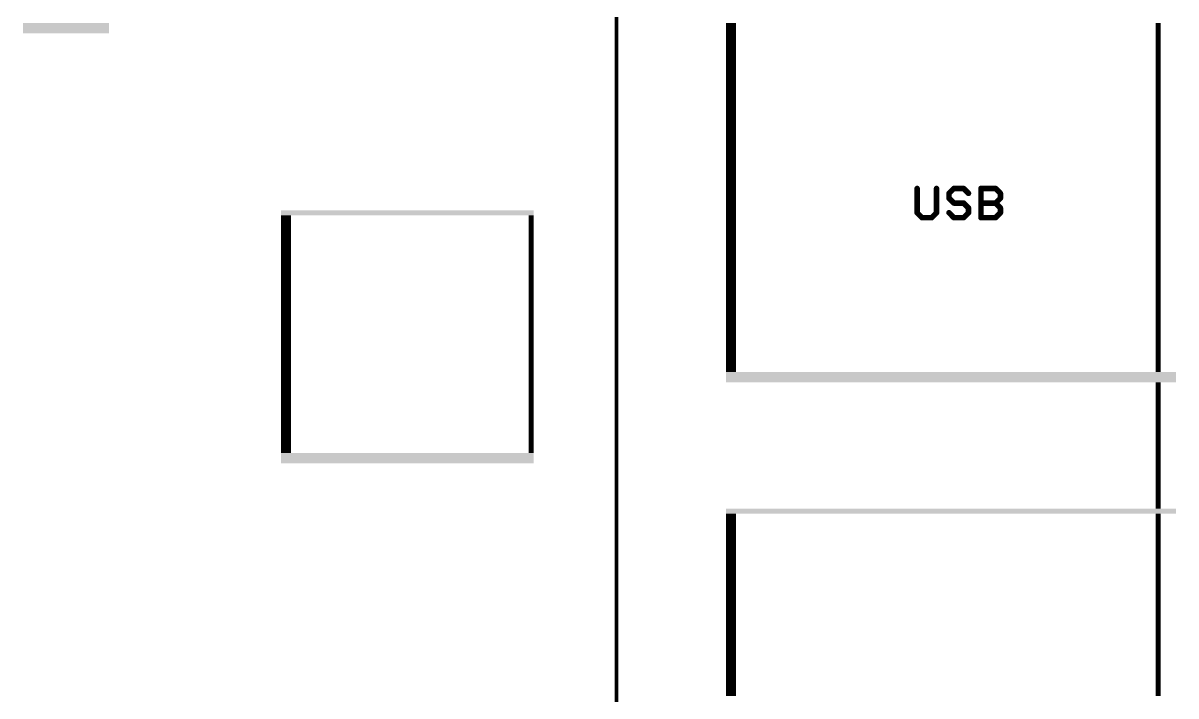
# Model space of a CAD drawing. Extents: x -29 to 79, y -27 to 74.
# Drawn here: x 36.93 to 79.15, y 24.05 to 48.68 of the extents above; entities that cross this region are included whole.
import ezdxf

# ---------------------------------------------------------------- set-up
doc = ezdxf.new("R2010")
doc.units = 0
doc.layers.add('49', color=183, linetype='CONTINUOUS')

# ---------------------------------------------------------------- blocks, each defined once
blk = doc.blocks.new('RECT')
blk.add_solid([(-0.5, -0.5), (0.5, -0.5), (-0.5, 0.5), (0.5, 0.5)])

msp = doc.modelspace()

# ---------------------------------------------------------------- linework, layer by layer
at = {"layer": '49'}
for points, const_width in [([(58.662, 17.0752), (58.662, 68.2452)], 0.127), ([(69.6722, 42.6221), (69.6722, 41.7324)], 0.2032), ([(70.384, 41.7324), (70.384, 42.6221)], 0.2032), ([(71.0195, 42.6221), (70.8416, 42.4442)], 0.2032), ([(71.3755, 42.6221), (71.0195, 42.6221)], 0.2032), ([(71.5534, 42.4442), (71.3755, 42.6221)], 0.2032), ([(72.011, 41.5544), (72.011, 42.6221)], 0.2032), ([(72.011, 42.6221), (72.5448, 42.6221)], 0.2032), ([(72.5448, 42.6221), (72.7228, 42.4442)], 0.2032), ([(70.8416, 42.4442), (70.8416, 42.2662)], 0.2032), ([(70.8416, 42.2662), (71.0195, 42.0883)], 0.2032), ([(72.7228, 42.2662), (72.5448, 42.0883)], 0.2032), ([(72.7228, 42.4442), (72.7228, 42.2662)], 0.2032), ([(69.6722, 41.7324), (69.8501, 41.5544)], 0.2032), ([(70.2061, 41.5544), (70.384, 41.7324)], 0.2032), ([(71.0195, 41.5544), (70.8416, 41.7324)], 0.2032), ([(71.0195, 42.0883), (71.3755, 42.0883)], 0.2032), ([(71.3755, 42.0883), (71.5534, 41.9103)], 0.2032), ([(71.5534, 41.7324), (71.3755, 41.5544)], 0.2032), ([(71.5534, 41.9103), (71.5534, 41.7324)], 0.2032), ([(72.011, 42.0883), (72.5448, 42.0883)], 0.2032), ([(72.5448, 42.0883), (72.7228, 41.9103)], 0.2032), ([(72.7228, 41.7324), (72.5448, 41.5544)], 0.2032), ([(72.7228, 41.9103), (72.7228, 41.7324)], 0.2032), ([(69.8501, 41.5544), (70.2061, 41.5544)], 0.2032), ([(71.3755, 41.5544), (71.0195, 41.5544)], 0.2032), ([(72.5448, 41.5544), (72.011, 41.5544)], 0.2032)]:
    msp.add_lwpolyline(points, dxfattribs=dict(at, const_width=const_width))
at = {"layer": '49', "const_width": 0.1016}
for points in [[(69.723, 42.6221, 1), (69.6214, 42.6221)], [(70.4348, 42.6221, 1), (70.3332, 42.6221)], [(71.0195, 42.6729, 1), (71.0195, 42.5713)], [(71.0555, 42.5862, 1), (70.9836, 42.658)], [(71.4114, 42.658, 1), (71.3395, 42.5862)], [(71.3755, 42.5713, 1), (71.3755, 42.6729)], [(72.0618, 42.6221, 1), (71.9602, 42.6221)], [(72.011, 42.6729, 1), (72.011, 42.5713)], [(72.5808, 42.658, 1), (72.5089, 42.5862)], [(72.5448, 42.5713, 1), (72.5448, 42.6729)], [(70.8924, 42.4442, 1), (70.7908, 42.4442)], [(70.8057, 42.4801, 1), (70.8775, 42.4082)], [(70.8775, 42.3021, 1), (70.8057, 42.2303)], [(70.7908, 42.2662, 1), (70.8924, 42.2662)], [(71.5175, 42.4082, 1), (71.5893, 42.4801)], [(72.7736, 42.4442, 1), (72.672, 42.4442)], [(72.672, 42.2662, 1), (72.7736, 42.2662)], [(72.6869, 42.4082, 1), (72.7587, 42.4801)], [(72.7587, 42.2303, 1), (72.6869, 42.3021)], [(69.7081, 41.7683, 1), (69.6363, 41.6964)], [(70.4199, 41.6964, 1), (70.3481, 41.7683)], [(70.8775, 41.7683, 1), (70.8057, 41.6964)], [(71.0195, 42.1391, 1), (71.0195, 42.0375)], [(70.9836, 42.0523, 1), (71.0555, 42.1242)], [(71.4114, 42.1242, 1), (71.3395, 42.0523)], [(71.3755, 42.0375, 1), (71.3755, 42.1391)], [(71.6042, 41.9103, 1), (71.5026, 41.9103)], [(71.5175, 41.8744, 1), (71.5893, 41.9462)], [(71.5893, 41.6964, 1), (71.5175, 41.7683)], [(72.011, 42.1391, 1), (72.011, 42.0375)], [(72.5808, 42.1242, 1), (72.5089, 42.0523)], [(72.5089, 42.1242, 1), (72.5808, 42.0523)], [(72.5448, 42.0375, 1), (72.5448, 42.1391)], [(72.7736, 41.9103, 1), (72.672, 41.9103)], [(72.6869, 41.8744, 1), (72.7587, 41.9462)], [(72.7587, 41.6964, 1), (72.6869, 41.7683)], [(69.6214, 41.7324, 1), (69.723, 41.7324)], [(69.8501, 41.6052, 1), (69.8501, 41.5036)], [(69.8142, 41.5185, 1), (69.8861, 41.5903)], [(70.1701, 41.5903, 1), (70.242, 41.5185)], [(70.2061, 41.5036, 1), (70.2061, 41.6052)], [(70.3332, 41.7324, 1), (70.4348, 41.7324)], [(71.0195, 41.6052, 1), (71.0195, 41.5036)], [(70.9836, 41.5185, 1), (71.0555, 41.5903)], [(71.3395, 41.5903, 1), (71.4114, 41.5185)], [(71.3755, 41.5036, 1), (71.3755, 41.6052)], [(71.5026, 41.7324, 1), (71.6042, 41.7324)], [(72.011, 41.6052, 1), (72.011, 41.5036)], [(71.9602, 41.5544, 1), (72.0618, 41.5544)], [(72.5089, 41.5903, 1), (72.5808, 41.5185)], [(72.5448, 41.5036, 1), (72.5448, 41.6052)], [(72.672, 41.7324, 1), (72.7736, 41.7324)]]:
    msp.add_lwpolyline(points, format="xyb", dxfattribs=at)

# ---------------------------------------------------------------- block references
at = {"layer": '49'}
for p, xscale, yscale in [((38.5064, 48.5837), 3.1471, 0.1852), ((62.8548, 48.5837), 0.3683, 0.1852), ((78.5012, 48.5837), 0.1854, 0.1852), ((38.5064, 48.3986), 3.1471, 0.1852), ((62.8548, 48.3986), 0.3683, 0.1852), ((62.8548, 48.2133), 0.3683, 0.1854), ((78.5012, 48.3986), 0.1854, 0.1852), ((78.5012, 48.2133), 0.1854, 0.1854), ((62.8548, 48.028), 0.3683, 0.1852), ((62.8548, 47.8428), 0.3683, 0.1852), ((62.8548, 47.6578), 0.3683, 0.1849), ((78.5012, 48.028), 0.1854, 0.1852), ((78.5012, 47.8428), 0.1854, 0.1852), ((78.5012, 47.6578), 0.1854, 0.1849), ((62.8548, 47.4727), 0.3683, 0.1852), ((62.8548, 47.2876), 0.3683, 0.1852), ((78.5012, 47.4727), 0.1854, 0.1852), ((78.5012, 47.2876), 0.1854, 0.1852), ((62.8548, 47.1024), 0.3683, 0.1852), ((62.8548, 46.9172), 0.3683, 0.1852), ((78.5012, 47.1024), 0.1854, 0.1852), ((78.5012, 46.9172), 0.1854, 0.1852), ((62.8548, 46.7321), 0.3683, 0.1852), ((62.8548, 46.5469), 0.3683, 0.1852), ((62.8548, 46.3617), 0.3683, 0.1852), ((78.5012, 46.7321), 0.1854, 0.1852), ((78.5012, 46.5469), 0.1854, 0.1852), ((78.5012, 46.3617), 0.1854, 0.1852), ((62.8548, 46.1766), 0.3683, 0.1852), ((62.8548, 45.9913), 0.3683, 0.1854), ((78.5012, 46.1766), 0.1854, 0.1852), ((78.5012, 45.9913), 0.1854, 0.1854), ((62.8548, 45.806), 0.3683, 0.1852), ((62.8548, 45.6209), 0.3683, 0.1849), ((78.5012, 45.806), 0.1854, 0.1852), ((78.5012, 45.6209), 0.1854, 0.1849), ((62.8548, 45.4359), 0.3683, 0.1852), ((62.8548, 45.2507), 0.3683, 0.1852), ((78.5012, 45.4359), 0.1854, 0.1852), ((78.5012, 45.2507), 0.1854, 0.1852), ((62.8548, 45.0656), 0.3683, 0.1852), ((62.8548, 44.8804), 0.3683, 0.1852), ((62.8548, 44.6952), 0.3683, 0.1852), ((78.5012, 45.0656), 0.1854, 0.1852), ((78.5012, 44.8804), 0.1854, 0.1852), ((78.5012, 44.6952), 0.1854, 0.1852), ((62.8548, 44.5101), 0.3683, 0.1852), ((62.8548, 44.3249), 0.3683, 0.1852), ((78.5012, 44.5101), 0.1854, 0.1852), ((78.5012, 44.3249), 0.1854, 0.1852), ((62.8548, 44.1397), 0.3683, 0.1852), ((62.8548, 43.9544), 0.3683, 0.1854), ((78.5012, 44.1397), 0.1854, 0.1852), ((78.5012, 43.9544), 0.1854, 0.1854), ((62.8548, 43.7692), 0.3683, 0.1852), ((62.8548, 43.584), 0.3683, 0.1852), ((62.8548, 43.3989), 0.3683, 0.1849), ((78.5012, 43.7692), 0.1854, 0.1852), ((78.5012, 43.584), 0.1854, 0.1852), ((78.5012, 43.3989), 0.1854, 0.1849), ((62.8548, 43.2139), 0.3683, 0.1852), ((62.8548, 43.0287), 0.3683, 0.1852), ((78.5012, 43.2139), 0.1854, 0.1852), ((78.5012, 43.0287), 0.1854, 0.1852), ((62.8548, 42.8436), 0.3683, 0.1852), ((62.8548, 42.6584), 0.3683, 0.1852), ((78.5012, 42.8436), 0.1854, 0.1852), ((78.5012, 42.6584), 0.1854, 0.1852), ((62.8548, 42.4732), 0.3683, 0.1852), ((62.8548, 42.2881), 0.3683, 0.1852), ((78.5012, 42.4732), 0.1854, 0.1852), ((78.5012, 42.2881), 0.1854, 0.1852), ((51.0032, 41.7325), 9.2583, 0.1854), ((62.8548, 42.1029), 0.3683, 0.1852), ((62.8548, 41.9177), 0.3683, 0.1852), ((62.8548, 41.7325), 0.3683, 0.1854), ((78.5012, 42.1029), 0.1854, 0.1852), ((78.5012, 41.9177), 0.1854, 0.1852), ((78.5012, 41.7325), 0.1854, 0.1854), ((46.5595, 41.5472), 0.3708, 0.1852), ((46.5595, 41.362), 0.3708, 0.1852), ((55.5409, 41.5472), 0.1829, 0.1852), ((55.5409, 41.362), 0.1829, 0.1852), ((62.8548, 41.5472), 0.3683, 0.1852), ((62.8548, 41.362), 0.3683, 0.1852), ((78.5012, 41.5472), 0.1854, 0.1852), ((78.5012, 41.362), 0.1854, 0.1852), ((46.5595, 41.177), 0.3708, 0.1849), ((46.5595, 40.9919), 0.3708, 0.1852), ((55.5409, 41.177), 0.1829, 0.1849), ((55.5409, 40.9919), 0.1829, 0.1852), ((62.8548, 41.177), 0.3683, 0.1849), ((62.8548, 40.9919), 0.3683, 0.1852), ((78.5012, 41.177), 0.1854, 0.1849), ((78.5012, 40.9919), 0.1854, 0.1852), ((46.5595, 40.8068), 0.3708, 0.1852), ((46.5595, 40.6216), 0.3708, 0.1852), ((46.5595, 40.4364), 0.3708, 0.1852), ((55.5409, 40.8068), 0.1829, 0.1852), ((55.5409, 40.6216), 0.1829, 0.1852), ((55.5409, 40.4364), 0.1829, 0.1852), ((62.8548, 40.8068), 0.3683, 0.1852), ((62.8548, 40.6216), 0.3683, 0.1852), ((62.8548, 40.4364), 0.3683, 0.1852), ((78.5012, 40.8068), 0.1854, 0.1852), ((78.5012, 40.6216), 0.1854, 0.1852), ((78.5012, 40.4364), 0.1854, 0.1852), ((46.5595, 40.2512), 0.3708, 0.1852), ((46.5595, 40.0661), 0.3708, 0.1852), ((55.5409, 40.2512), 0.1829, 0.1852), ((55.5409, 40.0661), 0.1829, 0.1852), ((62.8548, 40.2512), 0.3683, 0.1852), ((62.8548, 40.0661), 0.3683, 0.1852), ((78.5012, 40.2512), 0.1854, 0.1852), ((78.5012, 40.0661), 0.1854, 0.1852), ((46.5595, 39.8809), 0.3708, 0.1852), ((46.5595, 39.6958), 0.3708, 0.1852), ((55.5409, 39.8809), 0.1829, 0.1852), ((55.5409, 39.6958), 0.1829, 0.1852), ((62.8548, 39.8809), 0.3683, 0.1852), ((62.8548, 39.6958), 0.3683, 0.1852), ((78.5012, 39.8809), 0.1854, 0.1852), ((78.5012, 39.6958), 0.1854, 0.1852), ((46.5595, 39.5105), 0.3708, 0.1854), ((46.5595, 39.3252), 0.3708, 0.1852), ((55.5409, 39.5105), 0.1829, 0.1854), ((55.5409, 39.3252), 0.1829, 0.1852), ((62.8548, 39.5105), 0.3683, 0.1854), ((62.8548, 39.3252), 0.3683, 0.1852), ((78.5012, 39.5105), 0.1854, 0.1854), ((78.5012, 39.3252), 0.1854, 0.1852), ((46.5595, 39.1401), 0.3708, 0.1849), ((46.5595, 38.9551), 0.3708, 0.1852), ((46.5595, 38.7699), 0.3708, 0.1852), ((55.5409, 39.1401), 0.1829, 0.1849), ((55.5409, 38.9551), 0.1829, 0.1852), ((55.5409, 38.7699), 0.1829, 0.1852), ((62.8548, 39.1401), 0.3683, 0.1849), ((62.8548, 38.9551), 0.3683, 0.1852), ((62.8548, 38.7699), 0.3683, 0.1852), ((78.5012, 39.1401), 0.1854, 0.1849), ((78.5012, 38.9551), 0.1854, 0.1852), ((78.5012, 38.7699), 0.1854, 0.1852), ((46.5595, 38.5848), 0.3708, 0.1852), ((46.5595, 38.3996), 0.3708, 0.1852), ((55.5409, 38.5848), 0.1829, 0.1852), ((55.5409, 38.3996), 0.1829, 0.1852), ((62.8548, 38.5848), 0.3683, 0.1852), ((62.8548, 38.3996), 0.3683, 0.1852), ((78.5012, 38.5848), 0.1854, 0.1852), ((78.5012, 38.3996), 0.1854, 0.1852), ((46.5595, 38.2144), 0.3708, 0.1852), ((46.5595, 38.0293), 0.3708, 0.1852), ((55.5409, 38.2144), 0.1829, 0.1852), ((55.5409, 38.0293), 0.1829, 0.1852), ((62.8548, 38.2144), 0.3683, 0.1852), ((62.8548, 38.0293), 0.3683, 0.1852), ((78.5012, 38.2144), 0.1854, 0.1852), ((78.5012, 38.0293), 0.1854, 0.1852), ((46.5595, 37.8441), 0.3708, 0.1852), ((46.5595, 37.6589), 0.3708, 0.1852), ((55.5409, 37.8441), 0.1829, 0.1852), ((55.5409, 37.6589), 0.1829, 0.1852), ((62.8548, 37.8441), 0.3683, 0.1852), ((62.8548, 37.6589), 0.3683, 0.1852), ((78.5012, 37.8441), 0.1854, 0.1852), ((78.5012, 37.6589), 0.1854, 0.1852), ((46.5595, 37.4738), 0.3708, 0.1852), ((46.5595, 37.2885), 0.3708, 0.1854), ((46.5595, 37.1032), 0.3708, 0.1852), ((55.5409, 37.4738), 0.1829, 0.1852), ((55.5409, 37.2885), 0.1829, 0.1854), ((55.5409, 37.1032), 0.1829, 0.1852), ((62.8548, 37.4738), 0.3683, 0.1852), ((62.8548, 37.2885), 0.3683, 0.1854), ((62.8548, 37.1032), 0.3683, 0.1852), ((78.5012, 37.4738), 0.1854, 0.1852), ((78.5012, 37.2885), 0.1854, 0.1854), ((78.5012, 37.1032), 0.1854, 0.1852), ((46.5595, 36.9181), 0.3708, 0.1849), ((46.5595, 36.7331), 0.3708, 0.1852), ((55.5409, 36.9181), 0.1829, 0.1849), ((55.5409, 36.7331), 0.1829, 0.1852), ((62.8548, 36.9181), 0.3683, 0.1849), ((62.8548, 36.7331), 0.3683, 0.1852), ((78.5012, 36.9181), 0.1854, 0.1849), ((78.5012, 36.7331), 0.1854, 0.1852), ((46.5595, 36.5479), 0.3708, 0.1852), ((46.5595, 36.3628), 0.3708, 0.1852), ((55.5409, 36.5479), 0.1829, 0.1852), ((55.5409, 36.3628), 0.1829, 0.1852), ((62.8548, 36.5479), 0.3683, 0.1852), ((62.8548, 36.3628), 0.3683, 0.1852), ((78.5012, 36.5479), 0.1854, 0.1852), ((78.5012, 36.3628), 0.1854, 0.1852), ((46.5595, 36.1776), 0.3708, 0.1852), ((46.5595, 35.9924), 0.3708, 0.1852), ((46.5595, 35.8073), 0.3708, 0.1852), ((55.5409, 36.1776), 0.1829, 0.1852), ((55.5409, 35.9924), 0.1829, 0.1852), ((55.5409, 35.8073), 0.1829, 0.1852), ((62.8548, 36.1776), 0.3683, 0.1852), ((62.8548, 35.9924), 0.3683, 0.1852), ((70.9104, 35.8073), 16.4795, 0.1852), ((78.5012, 36.1776), 0.1854, 0.1852), ((78.5012, 35.9924), 0.1854, 0.1852), ((46.5595, 35.6221), 0.3708, 0.1852), ((46.5595, 35.4369), 0.3708, 0.1852), ((55.5409, 35.6221), 0.1829, 0.1852), ((55.5409, 35.4369), 0.1829, 0.1852), ((70.9104, 35.6221), 16.4795, 0.1852), ((78.5012, 35.4369), 0.1854, 0.1852), ((46.5595, 35.2518), 0.3708, 0.1852), ((46.5595, 35.0665), 0.3708, 0.1854), ((55.5409, 35.2518), 0.1829, 0.1852), ((55.5409, 35.0665), 0.1829, 0.1854), ((78.5012, 35.2518), 0.1854, 0.1852), ((78.5012, 35.0665), 0.1854, 0.1854), ((46.5595, 34.8813), 0.3708, 0.1849), ((46.5595, 34.6963), 0.3708, 0.1852), ((55.5409, 34.8813), 0.1829, 0.1849), ((55.5409, 34.6963), 0.1829, 0.1852), ((78.5012, 34.8813), 0.1854, 0.1849), ((78.5012, 34.6963), 0.1854, 0.1852), ((46.5595, 34.5111), 0.3708, 0.1852), ((46.5595, 34.3259), 0.3708, 0.1852), ((46.5595, 34.1408), 0.3708, 0.1852), ((55.5409, 34.5111), 0.1829, 0.1852), ((55.5409, 34.3259), 0.1829, 0.1852), ((55.5409, 34.1408), 0.1829, 0.1852), ((78.5012, 34.5111), 0.1854, 0.1852), ((78.5012, 34.3259), 0.1854, 0.1852), ((78.5012, 34.1408), 0.1854, 0.1852), ((46.5595, 33.9556), 0.3708, 0.1852), ((46.5595, 33.7704), 0.3708, 0.1852), ((55.5409, 33.9556), 0.1829, 0.1852), ((55.5409, 33.7704), 0.1829, 0.1852), ((78.5012, 33.9556), 0.1854, 0.1852), ((78.5012, 33.7704), 0.1854, 0.1852), ((46.5595, 33.5853), 0.3708, 0.1852), ((46.5595, 33.4001), 0.3708, 0.1852), ((55.5409, 33.5853), 0.1829, 0.1852), ((55.5409, 33.4001), 0.1829, 0.1852), ((78.5012, 33.5853), 0.1854, 0.1852), ((78.5012, 33.4001), 0.1854, 0.1852), ((51.0032, 32.8445), 9.2583, 0.1854), ((46.5595, 33.2149), 0.3708, 0.1852), ((46.5595, 33.0298), 0.3708, 0.1852), ((55.5409, 33.2149), 0.1829, 0.1852), ((55.5409, 33.0298), 0.1829, 0.1852), ((78.5012, 33.2149), 0.1854, 0.1852), ((78.5012, 33.0298), 0.1854, 0.1852), ((78.5012, 32.8445), 0.1854, 0.1854), ((51.0032, 32.6593), 9.2583, 0.1849), ((78.5012, 32.6593), 0.1854, 0.1849), ((78.5012, 32.4743), 0.1854, 0.1852), ((78.5012, 32.2891), 0.1854, 0.1852), ((78.5012, 32.1039), 0.1854, 0.1852), ((78.5012, 31.9188), 0.1854, 0.1852), ((78.5012, 31.7336), 0.1854, 0.1852), ((78.5012, 31.5485), 0.1854, 0.1852), ((78.5012, 31.3633), 0.1854, 0.1852), ((78.5012, 31.1781), 0.1854, 0.1852), ((70.9104, 30.8078), 16.4795, 0.1852), ((78.5012, 30.993), 0.1854, 0.1852), ((62.8548, 30.6225), 0.3683, 0.1854), ((62.8548, 30.4373), 0.3683, 0.1849), ((78.5012, 30.6225), 0.1854, 0.1854), ((78.5012, 30.4373), 0.1854, 0.1849), ((62.8548, 30.2523), 0.3683, 0.1852), ((62.8548, 30.0671), 0.3683, 0.1852), ((62.8548, 29.882), 0.3683, 0.1852), ((78.5012, 30.2523), 0.1854, 0.1852), ((78.5012, 30.0671), 0.1854, 0.1852), ((78.5012, 29.882), 0.1854, 0.1852), ((62.8548, 29.6968), 0.3683, 0.1852), ((62.8548, 29.5116), 0.3683, 0.1852), ((78.5012, 29.6968), 0.1854, 0.1852), ((78.5012, 29.5116), 0.1854, 0.1852), ((62.8548, 29.3265), 0.3683, 0.1852), ((62.8548, 29.1413), 0.3683, 0.1852), ((78.5012, 29.3265), 0.1854, 0.1852), ((78.5012, 29.1413), 0.1854, 0.1852), ((62.8548, 28.9561), 0.3683, 0.1852), ((62.8548, 28.771), 0.3683, 0.1852), ((78.5012, 28.9561), 0.1854, 0.1852), ((78.5012, 28.771), 0.1854, 0.1852), ((62.8548, 28.5858), 0.3683, 0.1852), ((62.8548, 28.4006), 0.3683, 0.1852), ((62.8548, 28.2155), 0.3683, 0.1852), ((78.5012, 28.5858), 0.1854, 0.1852), ((78.5012, 28.4006), 0.1854, 0.1852), ((78.5012, 28.2155), 0.1854, 0.1852), ((62.8548, 28.0303), 0.3683, 0.1852), ((62.8548, 27.8451), 0.3683, 0.1852), ((78.5012, 28.0303), 0.1854, 0.1852), ((78.5012, 27.8451), 0.1854, 0.1852), ((62.8548, 27.66), 0.3683, 0.1852), ((62.8548, 27.4748), 0.3683, 0.1852), ((78.5012, 27.66), 0.1854, 0.1852), ((78.5012, 27.4748), 0.1854, 0.1852), ((62.8548, 27.2896), 0.3683, 0.1852), ((62.8548, 27.1045), 0.3683, 0.1852), ((78.5012, 27.2896), 0.1854, 0.1852), ((78.5012, 27.1045), 0.1854, 0.1852), ((62.8548, 26.9193), 0.3683, 0.1852), ((62.8548, 26.7341), 0.3683, 0.1852), ((62.8548, 26.549), 0.3683, 0.1852), ((78.5012, 26.9193), 0.1854, 0.1852), ((78.5012, 26.7341), 0.1854, 0.1852), ((78.5012, 26.549), 0.1854, 0.1852), ((62.8548, 26.3637), 0.3683, 0.1854), ((62.8548, 26.1785), 0.3683, 0.1849), ((78.5012, 26.3637), 0.1854, 0.1854), ((78.5012, 26.1785), 0.1854, 0.1849), ((62.8548, 25.9935), 0.3683, 0.1852), ((62.8548, 25.8083), 0.3683, 0.1852), ((78.5012, 25.9935), 0.1854, 0.1852), ((78.5012, 25.8083), 0.1854, 0.1852), ((62.8548, 25.6231), 0.3683, 0.1852), ((62.8548, 25.438), 0.3683, 0.1852), ((62.8548, 25.2528), 0.3683, 0.1852), ((78.5012, 25.6231), 0.1854, 0.1852), ((78.5012, 25.438), 0.1854, 0.1852), ((78.5012, 25.2528), 0.1854, 0.1852), ((62.8548, 25.0676), 0.3683, 0.1852), ((62.8548, 24.8825), 0.3683, 0.1852), ((78.5012, 25.0676), 0.1854, 0.1852), ((78.5012, 24.8825), 0.1854, 0.1852), ((62.8548, 24.6973), 0.3683, 0.1852), ((62.8548, 24.5121), 0.3683, 0.1852), ((78.5012, 24.6973), 0.1854, 0.1852), ((78.5012, 24.5121), 0.1854, 0.1852), ((62.8548, 24.327), 0.3683, 0.1852), ((62.8548, 24.1417), 0.3683, 0.1854), ((78.5012, 24.327), 0.1854, 0.1852), ((78.5012, 24.1417), 0.1854, 0.1854)]:
    msp.add_blockref('RECT', p, dxfattribs=dict(at, xscale=xscale, yscale=yscale))

doc.saveas('drawing.dxf')
